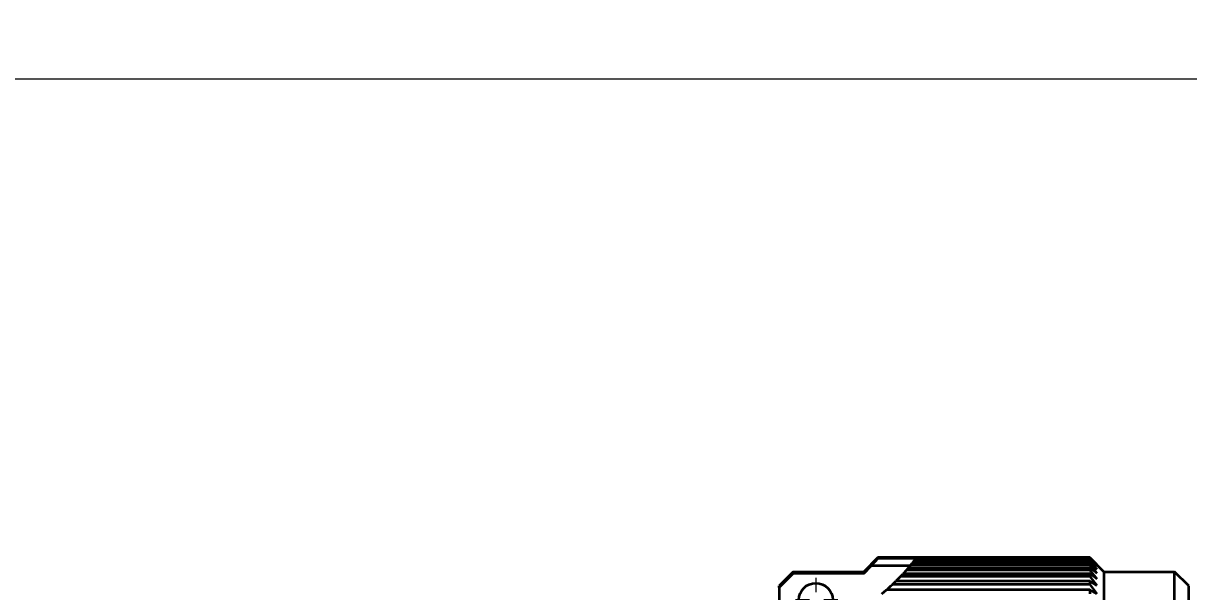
# Model space of a CAD drawing. Extents: x 23 to 417, y 3 to 294.
# Drawn here: x 157.56 to 165.81, y 108.22 to 112.24 of the extents above; entities that cross this region are included whole.
import ezdxf
from ezdxf.enums import TextEntityAlignment as Align

# ---------------------------------------------------------------- set-up
doc = ezdxf.new("R2010")
doc.units = 0
doc.linetypes.add('DASHDOT', pattern=[18.5, 12, -3, 0.5, -3])
doc.layers.get('0').update_dxf_attribs({"lineweight": 13})
doc.styles.get("Standard").update_dxf_attribs({"font": 'isocp.shx'})
doc.dimstyles.get("Standard").update_dxf_attribs({"dimtxt": 2.5, "dimasz": 2.5, "dimexe": 1.25, "dimexo": 0.625, "dimtad": 1, "dimtxsty": 'Standard', "dimcen": 2.5, "dimadec": 0, "dimazin": 0, "dimtfac": 1, "dimtmove": 0, "dimatfit": 0, "dimfxl": 0, "dimarcsym": 0})

# ---------------------------------------------------------------- blocks, each defined once
blk = doc.blocks.new('*D488')
at = {"color": 230, "lineweight": 13, "transparency": 16777216}
for p, q in [((150.6607, 111.8515), (183.7206, 111.8515)), ((183.7206, 83.6523), (183.7206, 111.8515)), ((150.6607, 83.6523), (183.7206, 83.6523))]:
    blk.add_line(p, q, dxfattribs=at)
for points in [[(184.2383, 109.9196), (183.7206, 111.8515), (183.203, 109.9196)], [(183.203, 85.5842), (183.7206, 83.6523), (184.2383, 85.5842)]]:
    blk.add_lwpolyline(points, dxfattribs=at)
for s, height, width, p, p2 in [(']', 2, 1.552524, (181.7206, 106.1984), (181.7206, 106.9746)), ('6', 2, 1.295757, (181.7206, 103.6445), (181.7206, 105.1984)), ('[', 2, 1.552523, (181.7206, 101.8682), (181.7206, 102.6445)), ('/', 1, 1.818182, (181.2206, 99.8682), (181.2206, 100.8682)), ('%%p2', 1.4, 1.254643, (181.4206, 96.5671), (181.4206, 98.8682)), ('141', 2, 1.533838, (181.7206, 90.3054), (181.7206, 95.3671))]:
    blk.add_text(s, height=height, rotation=90, dxfattribs=dict(at, width=width)).set_placement(p, p2, align=Align.FIT)
blk = doc.blocks.new('*D490')
at = {"color": 30, "lineweight": 13, "transparency": 16777216}
for p, q in [((151.4607, 111.8515), (178.8964, 111.8515)), ((176.8964, 66.8053), (176.8964, 111.8515))]:
    blk.add_line(p, q, dxfattribs=at)
at = {"color": 30, "lineweight": 13, "ltscale": 0.108962, "transparency": 16777216}
blk.add_line((174.5379, 97.8119), (178.8964, 97.8119), dxfattribs=at)
at = {"color": 30, "lineweight": 13, "transparency": 16777216}
for points in [[(177.414, 109.9196), (176.8964, 111.8515), (176.3787, 109.9196)], [(176.3787, 99.7438), (176.8964, 97.8119), (177.414, 99.7438)]]:
    blk.add_lwpolyline(points, dxfattribs=at)
for s, height, width, p, p2 in [(']', 2, 1.552522, (174.8964, 85.8574), (174.8964, 86.6336)), ('2.76', 2, 1.443275, (174.8964, 78.2194), (174.8964, 84.8574)), ('[', 2, 1.552527, (174.8964, 76.4432), (174.8964, 77.2194)), ('/', 1, 1.818182, (174.3964, 74.4432), (174.3964, 75.4432)), ('70.2', 2, 1.436744, (174.8964, 66.8053), (174.8964, 73.4432))]:
    blk.add_text(s, height=height, rotation=90, dxfattribs=dict(at, width=width)).set_placement(p, p2, align=Align.FIT)
blk = doc.blocks.new('*D491')
at = {"color": 30, "lineweight": 13, "ltscale": 0.321441, "transparency": 16777216}
blk.add_line((133.7807, 115.7119), (133.7807, 128.5695), dxfattribs=at)
at = {"color": 30, "lineweight": 13, "transparency": 16777216}
for p, q in [((172.8727, 100.5898), (172.8727, 128.5695)), ((133.7807, 126.5695), (172.8727, 126.5695))]:
    blk.add_line(p, q, dxfattribs=at)
for points in [[(135.7125, 127.0872), (133.7807, 126.5695), (135.7125, 126.0519)], [(170.9408, 126.0519), (172.8727, 126.5695), (170.9408, 127.0872)]]:
    blk.add_lwpolyline(points, dxfattribs=at)
for s, height, width, p, p2 in [('[', 2, 1.552527, (161.9688, 128.5695), (162.745, 128.5695)), (']', 2, 1.552527, (169.4291, 128.5695), (170.2053, 128.5695)), ('195.5', 2, 1.537044, (145.3681, 128.5695), (153.9599, 128.5695)), ('7.7', 2, 1.51098, (163.745, 128.5695), (168.4291, 128.5695)), ('%%p10', 1.4, 1.55393, (155.1599, 128.8695), (158.9688, 128.8695)), ('/', 1, 1.818182, (159.9688, 129.0695), (160.9688, 129.0695))]:
    blk.add_text(s, height=height, dxfattribs=dict(at, width=width)).set_placement(p, p2, align=Align.FIT)
blk = doc.blocks.new('BLOCK4546')
at = {"color": 7, "linetype": 'DASHDOT', "lineweight": 13, "ltscale": 0.039}
for p, q in [((112.45, 45.03), (112.45, 43.47)), ((113.23, 44.25), (111.67, 44.25))]:
    blk.add_line(p, q, dxfattribs=at)
blk = doc.blocks.new('BLOCK4554')
at = {"color": 7, "lineweight": 35, "ltscale": 0.017678}
for p, q in [((114.65, 45.75), (114.15, 45.25)), ((122.65, 45.25), (122.15, 45.75)), ((111.65, 45.25), (111.15, 44.75)), ((125.65, 44.75), (125.15, 45.25))]:
    blk.add_line(p, q, dxfattribs=at)
at = {"color": 7, "lineweight": 35, "ltscale": 0.009693}
blk.add_line((114.15, 45.191), (114.424, 45.466), dxfattribs=at)
at = {"color": 7, "lineweight": 35, "ltscale": 0.008964}
for p, q in [((114.65, 45.749), (114.399, 45.493)), ((122.15, 45.749), (122.401, 45.493))]:
    blk.add_line(p, q, dxfattribs=at)
at = {"color": 7, "lineweight": 35, "ltscale": 0.008702}
for p, q in [((114.399, 45.493), (114.65, 45.734)), ((122.401, 45.493), (122.15, 45.734))]:
    blk.add_line(p, q, dxfattribs=at)
at = {"color": 7, "lineweight": 35, "ltscale": 0.009222}
for p, q in [((114.65, 45.714), (114.399, 45.444)), ((122.15, 45.714), (122.401, 45.444))]:
    blk.add_line(p, q, dxfattribs=at)
at = {"color": 7, "lineweight": 35, "ltscale": 0.000833866}
blk.add_line((114.399, 45.444), (114.424, 45.466), dxfattribs=at)
at = {"color": 7, "lineweight": 35, "ltscale": 0.034215}
blk.add_line((114.424, 45.466), (115.792, 45.466), dxfattribs=at)
at = {"color": 7, "lineweight": 35, "ltscale": 2.52984e-05}
for p, q in [((114.65, 45.75), (114.65, 45.749)), ((122.15, 45.75), (122.15, 45.749))]:
    blk.add_line(p, q, dxfattribs=at)
at = {"color": 7, "lineweight": 35, "ltscale": 0.1875}
for p, q in [((114.65, 45.75), (122.15, 45.75)), ((122.15, 45.749), (114.65, 45.749)), ((122.15, 45.734), (114.65, 45.734)), ((122.15, 45.714), (114.65, 45.714))]:
    blk.add_line(p, q, dxfattribs=at)
at = {"color": 7, "lineweight": 35, "ltscale": 0.000502258}
for p, q in [((114.65, 45.734), (114.65, 45.714)), ((122.15, 45.734), (122.15, 45.714))]:
    blk.add_line(p, q, dxfattribs=at)
at = {"color": 7, "lineweight": 35, "ltscale": 0.00265}
blk.add_line((115.659, 45.311), (115.729, 45.391), dxfattribs=at)
at = {"color": 7, "lineweight": 35, "ltscale": 0.003397}
blk.add_line((115.816, 45.495), (115.729, 45.391), dxfattribs=at)
at = {"color": 7, "lineweight": 35, "ltscale": 0.160535}
blk.add_line((122.15, 45.391), (115.729, 45.391), dxfattribs=at)
at = {"color": 7, "lineweight": 35, "ltscale": 0.001946}
blk.add_line((115.816, 45.495), (115.866, 45.555), dxfattribs=at)
at = {"color": 7, "lineweight": 35, "ltscale": 0.158339}
blk.add_line((122.15, 45.495), (115.816, 45.495), dxfattribs=at)
at = {"color": 7, "lineweight": 35, "ltscale": 0.002384}
blk.add_line((115.926, 45.629), (115.866, 45.555), dxfattribs=at)
at = {"color": 7, "lineweight": 35, "ltscale": 0.157102}
blk.add_line((122.15, 45.555), (115.866, 45.555), dxfattribs=at)
at = {"color": 7, "lineweight": 35, "ltscale": 0.001279}
blk.add_line((115.926, 45.629), (115.958, 45.669), dxfattribs=at)
at = {"color": 7, "lineweight": 35, "ltscale": 0.155605}
blk.add_line((122.15, 45.629), (115.926, 45.629), dxfattribs=at)
at = {"color": 7, "lineweight": 35, "ltscale": 0.154812}
blk.add_line((122.15, 45.669), (115.958, 45.669), dxfattribs=at)
at = {"color": 7, "lineweight": 35, "ltscale": 0.001003}
blk.add_line((122.15, 45.669), (122.15, 45.629), dxfattribs=at)
at = {"color": 7, "lineweight": 35, "ltscale": 0.008438}
blk.add_line((122.401, 45.444), (122.15, 45.669), dxfattribs=at)
at = {"color": 7, "lineweight": 35, "ltscale": 0.009473}
blk.add_line((122.15, 45.629), (122.401, 45.345), dxfattribs=at)
at = {"color": 7, "lineweight": 35, "ltscale": 0.001502}
for p, q in [((122.15, 45.555), (122.15, 45.495)), ((111.15, 44.69), (111.15, 44.75))]:
    blk.add_line(p, q, dxfattribs=at)
at = {"color": 7, "lineweight": 35, "ltscale": 0.008175}
blk.add_line((122.401, 45.345), (122.15, 45.555), dxfattribs=at)
at = {"color": 7, "lineweight": 35, "ltscale": 0.009717}
blk.add_line((122.15, 45.495), (122.401, 45.198), dxfattribs=at)
at = {"color": 7, "lineweight": 35, "ltscale": 0.001996}
blk.add_line((122.15, 45.391), (122.15, 45.311), dxfattribs=at)
at = {"color": 7, "lineweight": 35, "ltscale": 0.007915}
blk.add_line((122.401, 45.198), (122.15, 45.391), dxfattribs=at)
at = {"color": 7, "lineweight": 35, "ltscale": 0.017705}
blk.add_line((111.15, 44.69), (111.65, 45.191), dxfattribs=at)
at = {"color": 7, "lineweight": 35, "ltscale": 0.001463}
for p, q in [((111.65, 45.191), (111.65, 45.25)), ((114.15, 45.25), (114.15, 45.191))]:
    blk.add_line(p, q, dxfattribs=at)
at = {"color": 7, "lineweight": 35, "ltscale": 0.0625}
for p, q in [((111.65, 45.25), (114.15, 45.25)), ((114.15, 45.191), (111.65, 45.191)), ((122.65, 45.25), (125.15, 45.25))]:
    blk.add_line(p, q, dxfattribs=at)
at = {"color": 7, "lineweight": 35, "ltscale": 0.005675}
blk.add_line((115.445, 45.079), (115.286, 44.917), dxfattribs=at)
at = {"color": 7, "lineweight": 35, "ltscale": 0.003414}
blk.add_line((115.445, 45.079), (115.539, 45.178), dxfattribs=at)
at = {"color": 7, "lineweight": 35, "ltscale": 0.167624}
blk.add_line((122.15, 45.079), (115.445, 45.079), dxfattribs=at)
at = {"color": 7, "lineweight": 35, "ltscale": 0.004479}
blk.add_line((115.659, 45.311), (115.539, 45.178), dxfattribs=at)
at = {"color": 7, "lineweight": 35, "ltscale": 0.165284}
blk.add_line((122.15, 45.178), (115.539, 45.178), dxfattribs=at)
at = {"color": 7, "lineweight": 35, "ltscale": 0.162277}
blk.add_line((122.15, 45.311), (115.659, 45.311), dxfattribs=at)
at = {"color": 7, "lineweight": 35, "ltscale": 0.009949}
blk.add_line((122.15, 45.311), (122.401, 45.002), dxfattribs=at)
at = {"color": 7, "lineweight": 35, "ltscale": 0.002486}
blk.add_line((122.15, 45.178), (122.15, 45.079), dxfattribs=at)
at = {"color": 7, "lineweight": 35, "ltscale": 0.007662}
blk.add_line((122.401, 45.002), (122.15, 45.178), dxfattribs=at)
at = {"color": 7, "lineweight": 35, "ltscale": 0.010171}
blk.add_line((122.15, 45.079), (122.401, 44.759), dxfattribs=at)
at = {"color": 7, "lineweight": 35}
for p, q in [((122.65, 45.25), (122.65, 6.75)), ((125.15, 6.75), (125.15, 45.25)), ((125.65, 7.25), (125.65, 44.75))]:
    blk.add_line(p, q, dxfattribs=at)
at = {"color": 7, "lineweight": 35, "ltscale": 0.048498}
blk.add_line((111.15, 44.69), (111.15, 42.75), dxfattribs=at)
at = {"color": 7, "lineweight": 35, "ltscale": 0.005292}
blk.add_line((114.794, 44.47), (114.954, 44.608), dxfattribs=at)
at = {"color": 7, "lineweight": 35, "ltscale": 0.179895}
blk.add_line((122.15, 44.608), (114.954, 44.608), dxfattribs=at)
at = {"color": 7, "lineweight": 35, "ltscale": 0.004274}
blk.add_line((115.163, 44.798), (115.286, 44.917), dxfattribs=at)
at = {"color": 7, "lineweight": 35, "ltscale": 0.174683}
blk.add_line((122.15, 44.798), (115.163, 44.798), dxfattribs=at)
at = {"color": 7, "lineweight": 35, "ltscale": 0.171609}
blk.add_line((122.15, 44.917), (115.286, 44.917), dxfattribs=at)
at = {"color": 7, "lineweight": 35, "ltscale": 0.002969}
blk.add_line((122.15, 44.917), (122.15, 44.798), dxfattribs=at)
at = {"color": 7, "lineweight": 35, "ltscale": 0.007419}
blk.add_line((122.401, 44.759), (122.15, 44.917), dxfattribs=at)
at = {"color": 7, "lineweight": 35, "ltscale": 0.010379}
blk.add_line((122.15, 44.798), (122.401, 44.468), dxfattribs=at)
at = {"color": 7, "lineweight": 35, "ltscale": 0.003445}
blk.add_line((122.15, 44.608), (122.15, 44.47), dxfattribs=at)
at = {"color": 7, "lineweight": 35, "ltscale": 0.00719}
blk.add_line((122.401, 44.468), (122.15, 44.608), dxfattribs=at)
at = {"color": 7, "lineweight": 35}
blk.add_circle((112.45, 44.25), 0.6, dxfattribs=at)
blk.add_arc((109.666, 50.611), 8, 311.3754, 313.3956, dxfattribs=at)

msp = doc.modelspace()

# ---------------------------------------------------------------- block references
at = {"lineweight": 0, "xscale": 0.2, "yscale": 0.2, "zscale": 0.2}
for name in ['BLOCK4554', 'BLOCK4546']:
    msp.add_blockref(name, (140.6807, 99.3118), dxfattribs=at)

# ---------------------------------------------------------------- dimensions: what is measured, and where the dimension line sits
at = {"color": 0, "lineweight": 0}
for base, p1, p2, angle, text, override, picture, middle, dimtype in [((133.7807, 126.5695), (172.8727, 99.5898), (133.7807, 114.7119), 179.99905, '<>{}{%%p10}', {"dimlfac": 5, "dimtol": 0, "dimlim": 0, "dimtp": 10, "dimtm": 10}, '*D491', (157.7867, 126.5695), 160), ((183.7206, 83.6523), (150.4607, 111.8515), (150.4607, 83.6523), 270, '<>{}{%%p2}', {"dimlfac": 5, "dimtol": 0, "dimlim": 0, "dimtp": 2, "dimtm": 2}, '*D488', (183.7206, 98.64), 161)]:
    dim = msp.add_linear_dim(base=base, p1=p1, p2=p2, angle=angle, text=text, dimstyle='Standard', override=override, dxfattribs=at)
    dim.commit()
    dim.dimension.update_dxf_attribs({"geometry": picture, "text_midpoint": middle, "dimtype": dimtype})
dim = msp.add_linear_dim(base=(176.89638, 97.81191), p1=(150.46065, 111.85148), p2=(173.53791, 97.81191), angle=269.99857, dimstyle='Standard', override={"dimlfac": 5}, dxfattribs=at)
dim.commit()
dim.dimension.update_dxf_attribs({"geometry": '*D490', "text_midpoint": (176.89638, 76.71944), "dimtype": 160})

doc.saveas('drawing.dxf')
